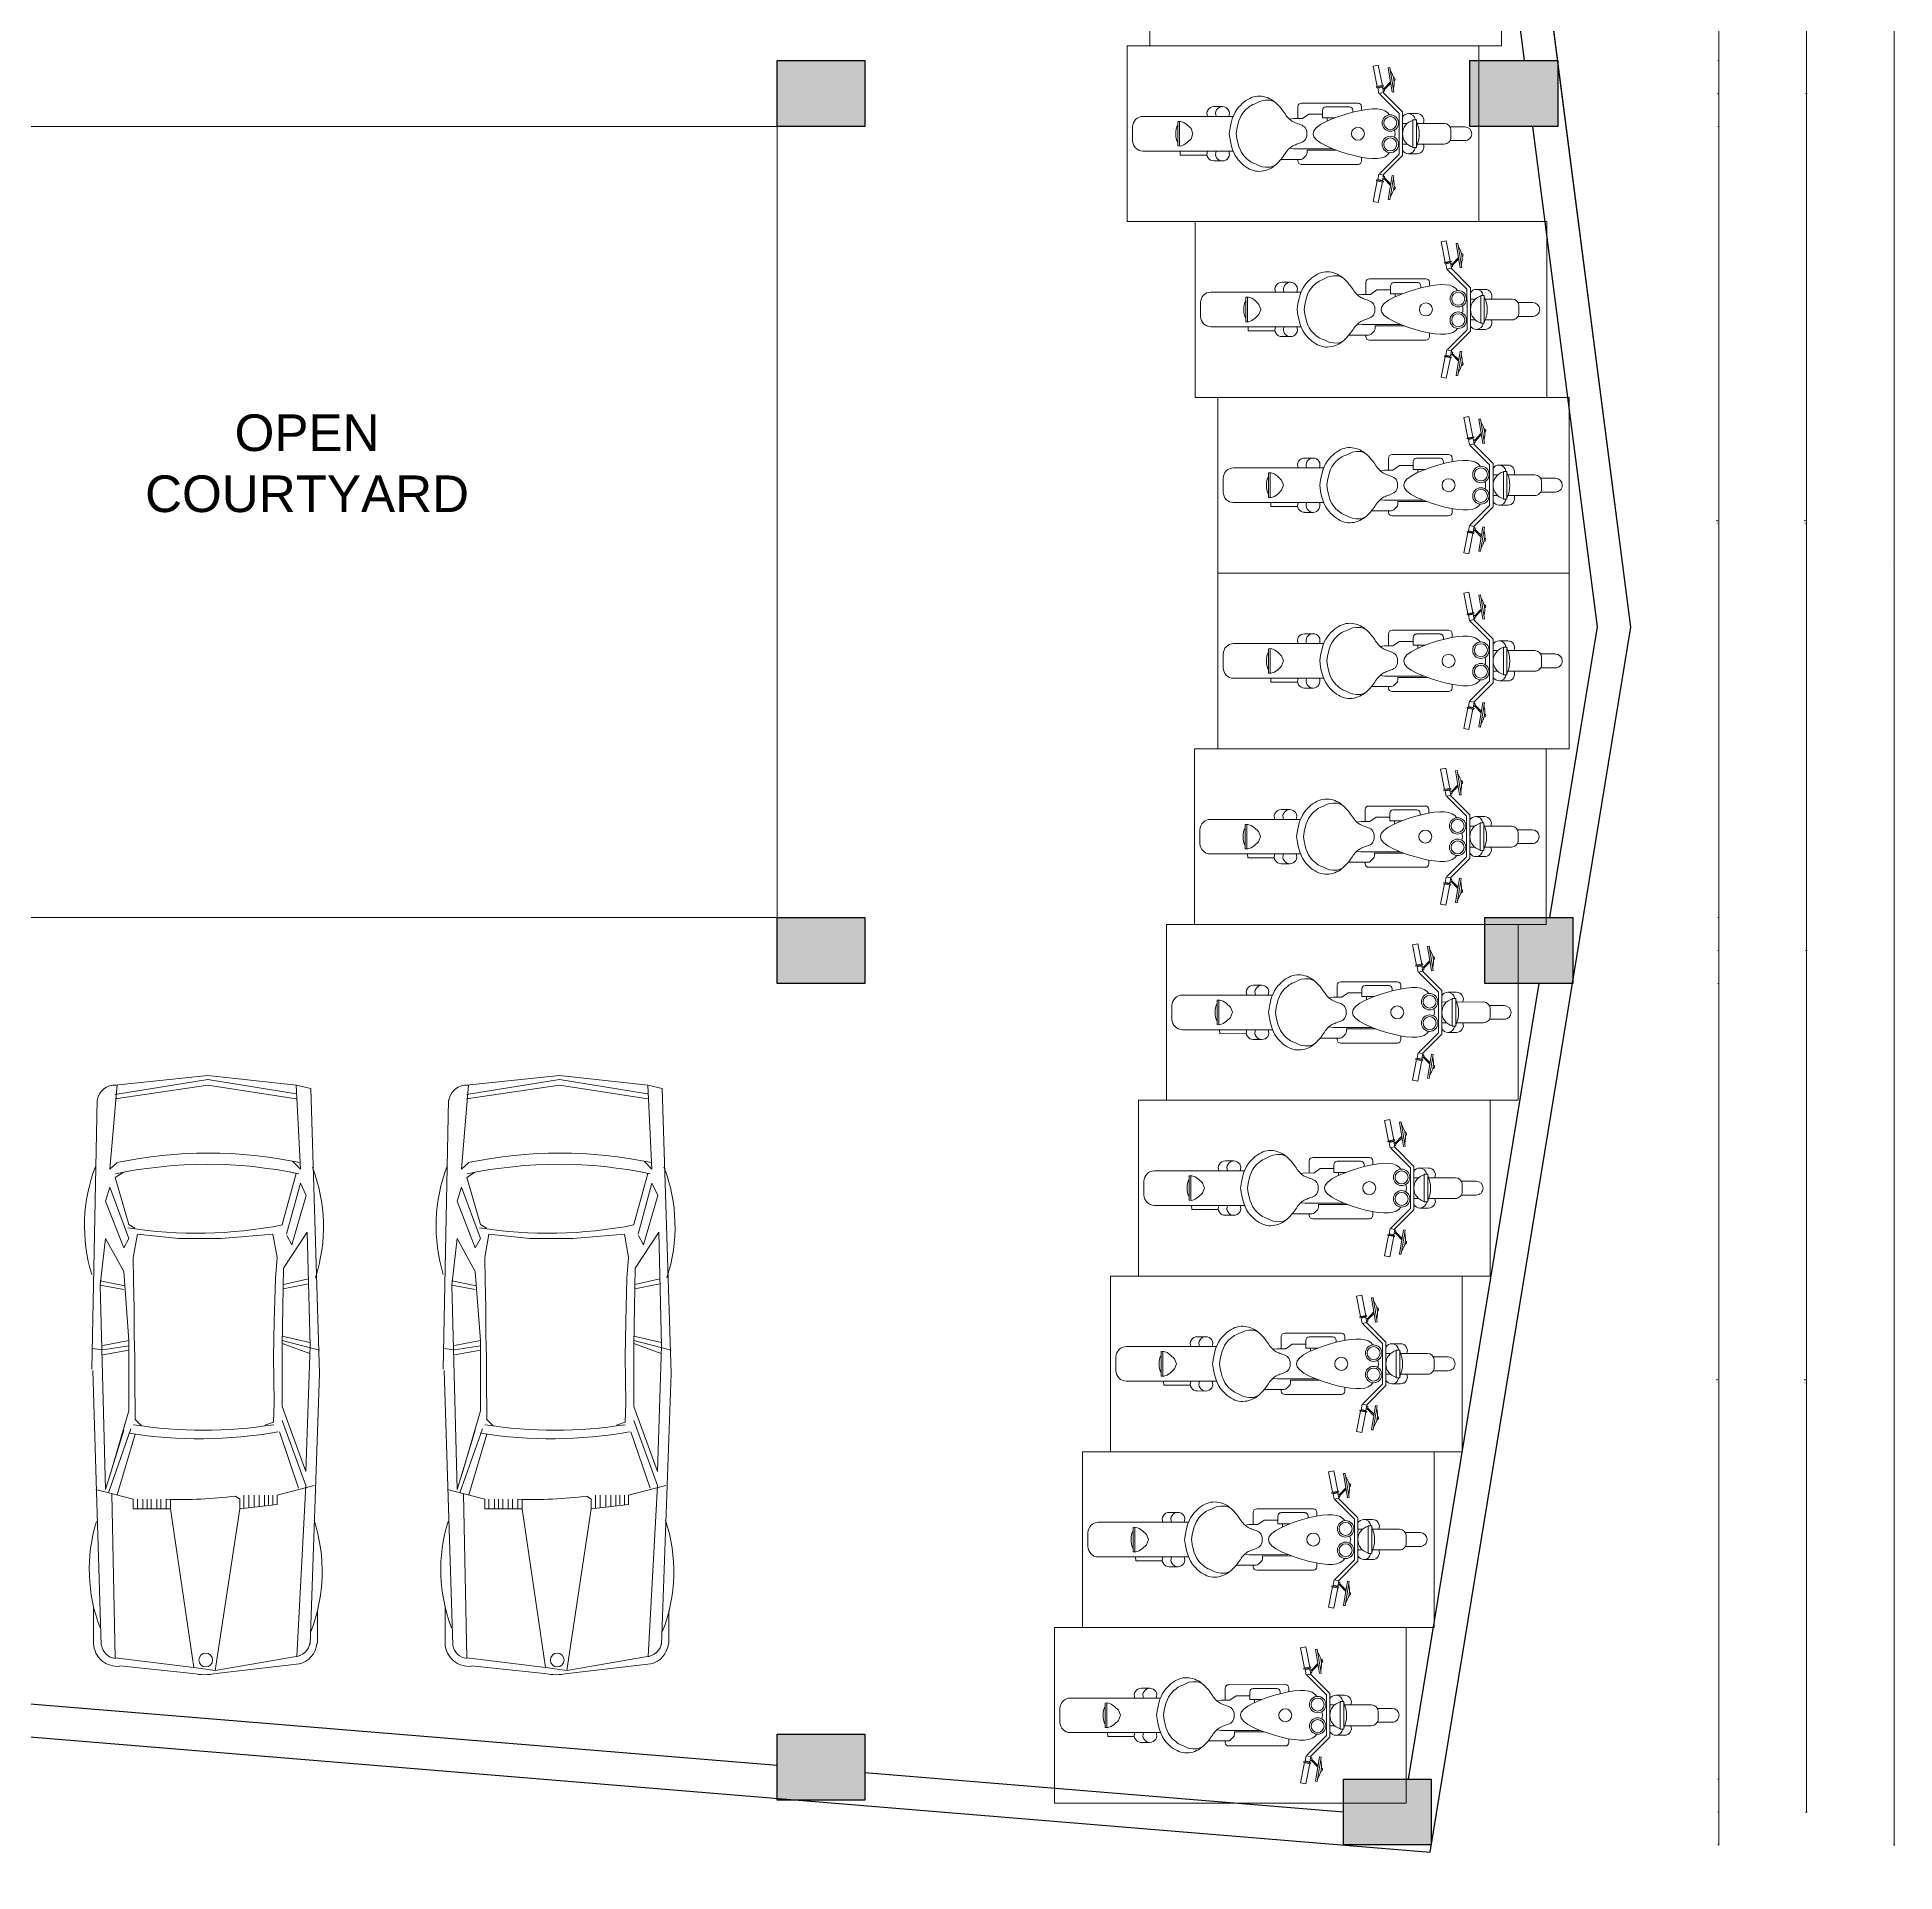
# Model space of a CAD drawing. Header units: inches. Extents: x -301229 to 1083107, y -854236 to 21026.
# Drawn here: x -14906 to 313, y -484514 to -469480 of the extents above; entities that cross this region are included whole.
import ezdxf

# ---------------------------------------------------------------- set-up
doc = ezdxf.new("R2010")
doc.units = ezdxf.units.IN
doc.header["$MEASUREMENT"] = 0
doc.linetypes.add('DASHED', pattern=[0.75, 0.5, -0.25])
for name, color, linetype, lineweight in [('DOOR PLAN', 241, 'Continuous', 25), ('Furniture', 96, 'Continuous', 13), ('Text', 2, 'Continuous', 20), ('wall', 10, 'Continuous', 30)]:
    doc.layers.add(name, color=color, linetype=linetype, lineweight=lineweight)
doc.styles.add('7 INCH', font='times.ttf', dxfattribs={"height": 7})
doc.dimstyles.new('Copy of Standard', dxfattribs={"dimtxt": 8, "dimasz": 5, "dimexe": 4, "dimexo": 0.0625, "dimgap": 1.5, "dimtad": 1, "dimdec": 1, "dimzin": 0, "dimdsep": 46, "dimlunit": 4, "dimtxsty": 'Standard', "dimblk": 'OBLIQUE', "dimcen": 0.09, "dimclrd": 1, "dimclre": 1, "dimclrt": 3, "dimadec": 0, "dimazin": 0, "dimtfac": 1, "dimtdec": 1, "dimtix": 1, "dimtofl": 0, "dimtmove": 1, "dimatfit": 3, "dimfxl": 8, "dimfxlon": 1, "dimtolj": 1, "dimtzin": 0, "dimlwd": 15, "dimlwe": 15, "dimarcsym": 0})

# ---------------------------------------------------------------- blocks, each defined once
blk = doc.blocks.new('BMW-P')
for p, q in [((0.223, 0.782), (2.303, 0.847)), ((2.313, 0.854), (4.353, 0.814)), ((2.461, 0.77), (2.47, 0.851)), ((0.234, 0.841), (0.516, 0.841)), ((1.402, 0.822), (1.329, 0.54)), ((1.862, 0.557), (1.378, 0.728)), ((2.95, 0.79), (1.402, 0.749)), ((1.853, 0.612), (1.402, 0.749)), ((1.998, 0.572), (1.507, 0.717)), ((2.422, 0.769), (2.458, 0.572)), ((2.461, 0.77), (2.49, 0.572)), ((2.494, 0.77), (2.531, 0.572)), ((2.95, 0.79), (2.918, 0.612)), ((2.982, 0.79), (2.946, 0.604)), ((3.305, 0.749), (2.95, 0.79)), ((3.305, 0.749), (3.055, 0.612)), ((3.587, 0.749), (3.232, 0.612)), ((3.692, 0.717), (3.305, 0.572)), ((3.692, 0.717), (3.587, 0.749)), ((3.829, 0.717), (4.468, 0.662)), ((3.878, 0.664), (3.829, 0.717)), ((0.009, 0.089), (0.067, 0.641)), ((0.055, 0.08), (0.128, 0.677)), ((0.128, 0.677), (1.371, 0.702)), ((1.822, 0.524), (1.362, 0.661)), ((2.531, 0.572), (1.998, 0.572)), ((3.055, 0.612), (2.531, 0.572)), ((3.305, 0.572), (3.232, 0.612)), ((3.383, 0.527), (3.41, 0.572)), ((3.765, 0.677), (3.41, 0.572)), ((3.803, 0.617), (3.765, 0.677)), ((4.361, 0.677), (4.466, -0.025)), ((4.394, 0.677), (4.507, -0.025)), ((4.466, 0.677), (4.539, -0.025)), ((1.257, 0.54), (1.257, 0.258)), ((1.329, 0.54), (1.257, 0.54)), ((1.329, 0.508), (1.257, 0.508)), ((1.329, 0.467), (1.257, 0.467)), ((1.329, 0.467), (1.257, 0.467)), ((1.329, 0.435), (1.257, 0.435)), ((1.932, 0.524), (1.884, 0.477)), ((2.258, 0.528), (1.932, 0.524)), ((2.404, 0.528), (2.258, 0.528)), ((2.574, 0.533), (2.404, 0.528)), ((2.772, 0.533), (2.574, 0.533)), ((2.989, 0.538), (2.772, 0.533)), ((3.16, 0.54), (2.989, 0.538)), ((3.337, 0.508), (3.16, 0.54)), ((3.337, 0.508), (3.305, 0.198)), ((1.329, 0.403), (1.257, 0.403)), ((1.329, 0.362), (1.257, 0.362)), ((1.329, 0.33), (1.257, 0.33)), ((1.329, 0.29), (1.257, 0.29)), ((1.329, 0.29), (1.257, 0.29)), ((0.055, 0.08), (1.257, 0.258)), ((1.329, 0.258), (1.257, 0.258)), ((1.329, 0.258), (1.328, 0.231)), ((3.305, 0.198), (3.305, 0.024)), ((0.041, -0.009), (0.055, 0.08)), ((3.305, 0.024), (3.305, -0.127)), ((0.082, -0.718), (0.009, -0.089)), ((0.031, -0.081), (0.041, -0.009)), ((1.257, -0.267), (0.031, -0.081)), ((0.136, -0.678), (0.031, -0.081)), ((3.305, -0.127), (3.337, -0.517)), ((4.466, -0.025), (4.361, -0.694)), ((4.507, -0.025), (4.399, -0.693)), ((4.539, -0.025), (4.466, -0.694)), ((1.289, -0.549), (1.257, -0.267)), ((1.329, -0.267), (1.257, -0.267)), ((1.353, -0.234), (1.329, -0.267)), ((1.361, -0.298), (1.26, -0.298)), ((1.361, -0.335), (1.264, -0.335)), ((1.361, -0.377), (1.269, -0.377)), ((1.361, -0.415), (1.273, -0.415)), ((1.361, -0.453), (1.278, -0.453)), ((1.361, -0.484), (1.289, -0.484)), ((1.361, -0.517), (1.289, -0.517)), ((1.361, -0.517), (1.289, -0.517)), ((1.361, -0.549), (1.289, -0.549)), ((1.434, -0.831), (1.361, -0.549)), ((1.913, -0.523), (1.89, -0.457)), ((2.06, -0.528), (1.913, -0.523)), ((2.413, -0.523), (2.06, -0.528)), ((2.673, -0.528), (2.413, -0.523)), ((3.003, -0.537), (2.673, -0.528)), ((3.16, -0.549), (3.003, -0.537)), ((3.337, -0.517), (3.16, -0.549)), ((1.434, -0.767), (0.137, -0.698)), ((1.84, -0.567), (1.413, -0.712)), ((1.926, -0.589), (1.434, -0.767)), ((2.031, -0.589), (1.539, -0.767)), ((2.031, -0.589), (2.49, -0.589)), ((2.508, -0.589), (2.432, -0.797)), ((2.531, -0.589), (2.458, -0.871)), ((2.49, -0.589), (3.078, -0.599)), ((2.563, -0.589), (2.517, -0.798)), ((2.923, -0.596), (2.961, -0.787)), ((2.956, -0.597), (2.998, -0.787)), ((3.352, -0.778), (3.078, -0.599)), ((3.327, -0.623), (3.256, -0.661)), ((3.629, -0.77), (3.256, -0.661)), ((3.724, -0.726), (3.337, -0.621)), ((3.797, -0.694), (3.41, -0.589)), ((3.808, -0.643), (3.797, -0.694)), ((3.89, -0.666), (3.829, -0.726)), ((4.466, -0.694), (3.829, -0.726)), ((4.466, -0.694), (4.439, -0.804)), ((2.281, -0.871), (0.232, -0.799)), ((1.539, -0.767), (2.49, -0.799)), ((4.439, -0.804), (2.281, -0.871)), ((2.49, -0.799), (3.352, -0.778)), ((3.724, -0.726), (3.629, -0.77)), ((0.235, -0.855), (0.485, -0.855))]:
    blk.add_line(p, q)
blk.add_circle((0.111, -0.009), 0.0524)
for centre, radius, start, end in [((0.797, -0.359), 1.232, 72.8697, 111.0375), ((3.399, -0.344), 1.253, 68.805, 107.0539), ((0.244, 0.66), 0.181, 93.1985, 186.1702), ((0.244, 0.66), 0.123, 99.8659, 171.9709), ((4.329, 0.677), 0.137, 356.6335, 79.992), ((5.208, 0.04), 3.421, 171.0484, 190.0393), ((6.716, 0.056), 3.372, 171.0559, 191.0409), ((0.511, -0.02), 3.355, 348.0688, 11.9312), ((0.596, -0.029), 3.355, 348.0688, 11.9312), ((5.273, 0.008), 3.421, 171.0484, 188.9516), ((4.676, 0.177), 3.349, 178.0679, 187.0565), ((0.421, 0), 0.421, 167.8285, 192.1715), ((0.257, -0.678), 0.121, 180, 266.1859), ((0.251, -0.677), 0.174, 193.3925, 264.8056), ((0.781, 0.363), 1.254, 248.8831, 288.0834), ((3.394, 0.346), 1.247, 251.9166, 291.1169)]:
    blk.add_arc(centre, radius, start, end)
blk = doc.blocks.new('harley')
for p, q in [((3.24, 45.54), (2.75, 41.3)), ((7.22, 45.08), (6.73, 40.84)), ((1.56, 39.7), (0.68, 32.05)), ((5.76, 41.22), (3.78, 41.45)), ((6.64, 31.34), (7.52, 39.01)), ((-2.37, 29.81), (-2.09, 32.28)), ((-9.3, 23.22), (-3.08, 28.15)), ((-8.98, 22.2), (-2.78, 27.11)), ((-3.08, 28.15), (3.17, 27.43)), ((-2.78, 27.11), (3.05, 26.44)), ((-0.46, 30.87), (-0.35, 31.86)), ((-0.46, 30.87), (7.48, 29.95)), ((-0.35, 31.86), (7.6, 30.95)), ((0.34, 29.12), (0.19, 27.78)), ((9.41, 26.71), (3.17, 27.43)), ((6.15, 27.09), (6.3, 28.43)), ((7.48, 29.95), (7.6, 30.95)), ((9.14, 28.47), (9.42, 30.94)), ((-17.34, 22.76), (-11.36, 23.25)), ((-17.22, 21.26), (-17.34, 22.76)), ((-17.22, 21.26), (-11.24, 21.75)), ((-9.14, 25.83), (-16.23, 25.51)), ((-9.21, 26.33), (-16.21, 26.01)), ((-10.41, 23.67), (-12.12, 25.7)), ((-11.71, 25.72), (-10.12, 23.76)), ((-11.38, 23.5), (-11.13, 23.52)), ((-11.38, 23.5), (-11.22, 21.51)), ((-11.22, 21.51), (-10.97, 21.53)), ((-11.13, 23.52), (-10.97, 21.53)), ((-11.09, 23.02), (-10.86, 23.04)), ((-11.01, 22.02), (-10.78, 22.04)), ((-9.22, 22.18), (-8.98, 22.2)), ((8.89, 25.76), (3.05, 26.44)), ((13.8, 19.57), (8.89, 25.76)), ((14.35, 20.49), (9.41, 26.71)), ((14.79, 23.07), (21.62, 21.14)), ((14.97, 23.54), (21.71, 21.63)), ((17.26, 22.37), (15.26, 20.83)), ((15.52, 20.68), (17.66, 22.26)), ((-4.94, 16.43), (-6, 16.55)), ((14.03, 19.5), (13.8, 19.57)), ((15.74, 18.94), (15.52, 19.01)), ((16.2, 20.37), (15.58, 18.46)), ((15.82, 18.38), (15.58, 18.46)), ((16.44, 20.29), (15.82, 18.38)), ((16.04, 19.89), (15.82, 19.96)), ((21.61, 16.78), (15.9, 18.62)), ((16.44, 20.29), (16.2, 20.37)), ((22.07, 18.21), (16.36, 20.05)), ((21.61, 16.78), (22.07, 18.21)), ((-7.11, 15.67), (-8.98, -0.58)), ((7.72, 12.47), (8.26, 12.41)), ((9.14, 11.3), (8.36, 4.55)), ((8.55, 14.87), (9.61, 14.75)), ((10.49, 13.64), (8.61, -2.61)), ((-3.48, 7.93), (-4.77, -3.23)), ((-4.71, 0.6), (-3.74, 8.99)), ((5.2, 5.31), (4.31, 5.41)), ((5.04, 3.93), (5.44, 7.41)), ((-7.2, -0.28), (-6.24, 0.48)), ((-5.51, 0.69), (-4.71, 0.6)), ((7.25, 3.67), (5.04, 3.93)), ((6.12, 3.8), (5.67, -0.11)), ((-8.23, -6.65), (-7.57, -0.95)), ((-8.1, -1.68), (-7.66, -1.73)), ((-4.77, -3.23), (-4.76, -4.55)), ((7.51, -3.49), (4.04, -3.08)), ((-7.41, -20.61), (-10.4, -46.5)), ((-10.6, -23.35), (-10.88, -25.82)), ((-0.47, -47.65), (2.52, -21.75)), ((5, -25.15), (4.71, -27.62)), ((-7.76, -36.67), (-0.8, -37.48)), ((-7.75, -36.17), (-0.7, -36.99)), ((-7.76, -49.82), (-3.79, -50.28))]:
    blk.add_line(p, q)
for points in [[(-16.23, 25.51), (-16.23, 25.97), (-16.21, 26.01)], [(-9.14, 25.83), (-9.18, 26.29), (-9.21, 26.33)], [(-2.7, 24.33), (-3.43, 23.85), (-4.02, 23.13), (-4.47, 22.18), (-4.78, 21), (-4.95, 19.62), (-5, 18.03), (-4.93, 16.25), (-4.73, 14.3), (-4.41, 12.19), (-3.99, 10.02), (-3.47, 7.9), (-2.86, 5.93), (-2.18, 4.23), (-1.44, 2.9), (-0.64, 2.05), (0.21, 1.8)], [(8.17, 23.08), (8.77, 22.44), (9.18, 21.61), (9.4, 20.58), (9.44, 19.36), (9.29, 17.97), (8.98, 16.42), (8.5, 14.7), (7.86, 12.84), (7.07, 10.86), (6.17, 8.84), (5.18, 6.9), (4.14, 5.12), (3.09, 3.62), (2.06, 2.5), (1.09, 1.85), (0.21, 1.8)], [(14.79, 23.07), (14.93, 23.51), (14.97, 23.54)], [(21.62, 21.14), (21.72, 21.58), (21.71, 21.63)], [(0, 0), (-0.66, 0.03), (-1.21, -0.05), (-1.66, -0.23), (-2.02, -0.48), (-2.33, -0.79), (-2.58, -1.14), (-2.79, -1.51), (-2.98, -1.89), (-3.16, -2.26), (-3.35, -2.62), (-3.53, -2.97), (-3.72, -3.3), (-3.93, -3.62), (-4.15, -3.92), (-4.4, -4.21), (-4.67, -4.47), (-4.97, -4.72), (-5.3, -4.96), (-5.66, -5.19), (-6.04, -5.41), (-6.44, -5.63), (-6.85, -5.85), (-7.28, -6.09), (-7.72, -6.34), (-8.17, -6.61), (-8.61, -6.9), (-9.06, -7.22), (-9.5, -7.55), (-9.92, -7.92), (-10.33, -8.31), (-10.71, -8.72), (-11.06, -9.17), (-11.38, -9.65), (-11.66, -10.15), (-11.91, -10.68), (-12.11, -11.22), (-12.26, -11.78), (-12.37, -12.36), (-12.42, -12.94), (-12.41, -13.52), (-12.35, -14.11), (-12.23, -14.7), (-12.05, -15.28), (-11.82, -15.86), (-11.53, -16.45), (-11.19, -17.03), (-10.79, -17.61), (-10.35, -18.18), (-9.85, -18.76), (-9.28, -19.32), (-8.59, -19.88), (-7.78, -20.41), (-6.79, -20.93), (-5.62, -21.43), (-4.22, -21.89), (-2.58, -22.33)], [(0, 0), (0.65, -0.12), (1.16, -0.33), (1.56, -0.6), (1.86, -0.93), (2.09, -1.3), (2.25, -1.69), (2.37, -2.11), (2.47, -2.52), (2.57, -2.92), (2.66, -3.32), (2.76, -3.7), (2.87, -4.06), (3, -4.42), (3.15, -4.77), (3.32, -5.1), (3.53, -5.42), (3.76, -5.73), (4.03, -6.04), (4.33, -6.34), (4.65, -6.64), (4.99, -6.95), (5.34, -7.26), (5.7, -7.59), (6.07, -7.93), (6.44, -8.3), (6.81, -8.68), (7.18, -9.09), (7.53, -9.52), (7.86, -9.97), (8.16, -10.44), (8.44, -10.93), (8.68, -11.45), (8.88, -11.98), (9.05, -12.54), (9.16, -13.11), (9.23, -13.69), (9.26, -14.27), (9.23, -14.85), (9.14, -15.43), (9.01, -16), (8.81, -16.55), (8.56, -17.09), (8.25, -17.62), (7.89, -18.14), (7.48, -18.64), (7.01, -19.13), (6.5, -19.6), (5.94, -20.06), (5.32, -20.51), (4.63, -20.93), (3.84, -21.31), (2.92, -21.65), (1.85, -21.93), (0.59, -22.14), (-0.88, -22.28), (-2.58, -22.33)], [(5.67, -0.11), (4.18, -1.81), (3.91, -4.23), (3.6, -5.51)], [(-10.02, -8.02), (-10.39, -8.55), (-10.86, -9.47), (-11, -10.77), (-10.98, -11.83), (-10.81, -12.57), (-10.37, -13.8), (-10.29, -14.2), (-10.16, -14.62), (-9.99, -15.05), (-9.77, -15.5), (-9.5, -15.96), (-9.17, -16.43), (-8.8, -16.92), (-8.39, -17.38), (-7.94, -17.83), (-7.41, -18.26), (-6.76, -18.69), (-5.94, -19.12), (-4.91, -19.55), (-3.65, -19.98), (-2.35, -20.32)], [(7.93, -10.09), (8.17, -10.69), (8.42, -11.69), (8.26, -12.99), (8, -14.02), (7.66, -14.7), (6.96, -15.8), (6.78, -16.17), (6.56, -16.55), (6.3, -16.93), (5.98, -17.31), (5.61, -17.7), (5.19, -18.09), (4.72, -18.48), (4.21, -18.84), (3.67, -19.17), (3.06, -19.47), (2.32, -19.74), (1.42, -19.97), (0.33, -20.16), (-0.99, -20.28), (-2.35, -20.32)], [(-9.42, -27.97), (-10.31, -35.65), (-9.16, -35.79)], [(-3.76, -32.72), (-5.31, -33.12), (-6.5, -34.07), (-7.3, -35), (-7.73, -35.86), (-7.78, -36.63), (-7.76, -36.67)], [(-3.76, -32.72), (-2.37, -33.45), (-1.43, -34.65), (-0.86, -35.74), (-0.65, -36.68), (-0.77, -37.44), (-0.8, -37.48)]]:
    blk.add_lwpolyline(points)
for points in [[(-9.21, 21.99), (-9.31, 23.38), (-10.88, 23.26), (-10.77, 21.87)], [(13.98, 19.32), (14.39, 20.64), (15.89, 20.17), (15.47, 18.84)]]:
    blk.add_lwpolyline(points, close=True)
for centre, radius in [((-0.32, 24.28), 2.38), ((-0.32, 24.28), 1.88), ((5.84, 23.57), 2.38), ((5.84, 23.57), 1.88), ((1.69, 14.64), 1.88)]:
    blk.add_circle(centre, radius)
for centre, radius, start, end in [((5.23, 45.31), 2, 83.4161, 173.4161), ((5.23, 45.31), 2, 353.4161, 83.4161), ((3.55, 39.47), 2, 83.4161, 173.4161), ((5.54, 39.24), 2, 353.4161, 83.4161), ((-0.1, 32.05), 2, 60.8099, 173.4161), ((2.7, 23.71), 8.58, 57.9805, 108.8517), ((7.43, 31.18), 2, 353.3437, 105.9499), ((-12.76, 26.61), 0.547, 12.451, 171.1527), ((-0.38, 29.58), 2, 173.4161, 232.8637), ((-0.38, 29.58), 2, 90.0018, 173.4161), ((3.62, 31.41), 4, 187.8936, 338.9386), ((7.15, 28.7), 2, 353.3437, 76.7581), ((7.15, 28.7), 2, 293.8962, 353.3437), ((-12.44, 20.33), 6.42, 68.2756, 116.9781), ((-10.1, 23.22), 0.547, 15.0371, 173.7388), ((2.35, 20.39), 4.92, 70.8496, 95.9826), ((16.75, 16.96), 6.42, 49.8541, 98.5566), ((18.49, 23), 0.547, 355.6796, 154.3813), ((-6.11, 15.56), 1, 83.4161, 173.4161), ((15.12, 20.31), 0.547, 353.0935, 151.7952), ((8.14, 11.42), 1, 353.4161, 83.4161), ((9.5, 13.75), 1, 353.4161, 83.4161), ((-5.62, -0.3), 1, 83.4161, 128.3968), ((7.36, 4.67), 1, 263.4161, 353.4161), ((-7.99, -0.69), 1, 173.4161, 263.4161), ((-6.58, -1.06), 1, 128.3968, 173.4161), ((7.62, -2.49), 1, 263.4161, 353.4161), ((-8.89, -26.05), 2, 173.4161, 288.3513), ((-8.61, -23.58), 2, 173.4161, 288.3513), ((-8.61, -23.58), 2, 58.4809, 173.4161), ((3.01, -24.92), 2, 238.4809, 353.4161), ((3.01, -24.92), 2, 353.4161, 108.3513), ((2.72, -27.39), 2, 238.4809, 353.4161), ((-3.61, -31.27), 6.42, 239.0649, 287.7674), ((-7.42, -46.84), 3, 173.4161, 263.4161), ((-3.45, -47.3), 3, 263.4161, 353.4161)]:
    blk.add_arc(centre, radius, start, end)
blk = doc.blocks.new('Bike_Plan')
blk.add_blockref('harley', (17.34, 50.28))
blk = doc.blocks.new('_Oblique')
at = {"color": 0, "linetype": 'ByBlock', "lineweight": -2}
blk.add_line((-0.5, -0.5), (0.5, 0.5), dxfattribs=at)
blk = doc.blocks.new('*D1166')
at = {"layer": 'Defpoints', "color": 0, "transparency": 16777216}
for p in [(-4205, -484294), (-3485, -484294), (-3485, -485013)]:
    blk.add_point(p, dxfattribs=at)
at = {"layer": 'wall', "color": 1, "lineweight": 15, "transparency": 16777216}
for p, q in [((-4205, -485005), (-4205, -485017)), ((-4205, -485013), (-3485, -485013)), ((-3485, -485005), (-3485, -485017))]:
    blk.add_line(p, q, dxfattribs=at)
at = {"layer": 'wall', "color": 1, "lineweight": 15, "transparency": 16777216, "xscale": 5, "yscale": 5, "zscale": 5, "rotation": 180}
blk.add_blockref('_Oblique', (-4205, -485013), dxfattribs=at)
at = {"layer": 'wall', "color": 1, "lineweight": 15, "transparency": 16777216, "xscale": 5, "yscale": 5, "zscale": 5}
blk.add_blockref('_Oblique', (-3485, -485013), dxfattribs=at)
at = {"layer": 'wall', "color": 3, "transparency": 16777216, "insert": (-3845, -485007), "char_height": 8, "attachment_point": 5}
blk.add_mtext("\\A1;60'", dxfattribs=at)
blk = doc.blocks.new('*D1167')
at = {"layer": 'Defpoints', "color": 0, "transparency": 16777216}
for p in [(-8484, -483927), (-3845, -484294), (-3845, -485734)]:
    blk.add_point(p, dxfattribs=at)
at = {"layer": 'wall', "color": 1, "lineweight": 15, "transparency": 16777216}
for p, q in [((-8484, -485726), (-8484, -485738)), ((-8484, -485734), (-3845, -485734)), ((-3845, -485726), (-3845, -485738))]:
    blk.add_line(p, q, dxfattribs=at)
at = {"layer": 'wall', "color": 1, "lineweight": 15, "transparency": 16777216, "xscale": 5, "yscale": 5, "zscale": 5, "rotation": 180}
blk.add_blockref('_Oblique', (-8484, -485734), dxfattribs=at)
at = {"layer": 'wall', "color": 1, "lineweight": 15, "transparency": 16777216, "xscale": 5, "yscale": 5, "zscale": 5}
blk.add_blockref('_Oblique', (-3845, -485734), dxfattribs=at)
at = {"layer": 'wall', "color": 3, "transparency": 16777216, "insert": (-6164, -485723), "char_height": 8, "attachment_point": 5}
blk.add_mtext('\\A1;386\'-7{\\H1x;\\S1/2;}"', dxfattribs=at)
blk = doc.blocks.new('*D1168')
at = {"layer": 'Defpoints', "color": 0, "transparency": 16777216}
for p in [(-15684, -483320), (-8484, -483927), (-15684, -485734)]:
    blk.add_point(p, dxfattribs=at)
at = {"layer": 'wall', "color": 1, "lineweight": 15, "transparency": 16777216}
for p, q in [((-15684, -485726), (-15684, -485738)), ((-8484, -485734), (-15684, -485734)), ((-8484, -485726), (-8484, -485738))]:
    blk.add_line(p, q, dxfattribs=at)
at = {"layer": 'wall', "color": 1, "lineweight": 15, "transparency": 16777216, "xscale": 5, "yscale": 5, "zscale": 5, "rotation": 180}
blk.add_blockref('_Oblique', (-15684, -485734), dxfattribs=at)
at = {"layer": 'wall', "color": 1, "lineweight": 15, "transparency": 16777216, "xscale": 5, "yscale": 5, "zscale": 5}
blk.add_blockref('_Oblique', (-8484, -485734), dxfattribs=at)
at = {"layer": 'wall', "color": 3, "transparency": 16777216, "insert": (-12084, -485728), "char_height": 8, "attachment_point": 5}
blk.add_mtext("\\A1;600'", dxfattribs=at)
blk = doc.blocks.new('*D1169')
at = {"layer": 'Defpoints', "color": 0, "transparency": 16777216}
for p in [(-8124, -483927), (-4205, -484294), (-8124, -485013)]:
    blk.add_point(p, dxfattribs=at)
at = {"layer": 'wall', "color": 1, "lineweight": 15, "transparency": 16777216}
for p, q in [((-8124, -485005), (-8124, -485017)), ((-4205, -485013), (-8124, -485013)), ((-4205, -485005), (-4205, -485017))]:
    blk.add_line(p, q, dxfattribs=at)
at = {"layer": 'wall', "color": 1, "lineweight": 15, "transparency": 16777216, "xscale": 5, "yscale": 5, "zscale": 5, "rotation": 180}
blk.add_blockref('_Oblique', (-8124, -485013), dxfattribs=at)
at = {"layer": 'wall', "color": 1, "lineweight": 15, "transparency": 16777216, "xscale": 5, "yscale": 5, "zscale": 5}
blk.add_blockref('_Oblique', (-4205, -485013), dxfattribs=at)
at = {"layer": 'wall', "color": 3, "transparency": 16777216, "insert": (-6164, -485002), "char_height": 8, "attachment_point": 5}
blk.add_mtext('\\A1;326\'-7{\\H1x;\\S1/2;}"', dxfattribs=at)
blk = doc.blocks.new('*D1170')
at = {"layer": 'Defpoints', "color": 0, "transparency": 16777216}
for p in [(-8844, -483927), (-8124, -483927), (-8844, -485013)]:
    blk.add_point(p, dxfattribs=at)
at = {"layer": 'wall', "color": 1, "lineweight": 15, "transparency": 16777216}
for p, q in [((-8844, -485005), (-8844, -485017)), ((-8124, -485013), (-8844, -485013)), ((-8124, -485005), (-8124, -485017))]:
    blk.add_line(p, q, dxfattribs=at)
at = {"layer": 'wall', "color": 1, "lineweight": 15, "transparency": 16777216, "xscale": 5, "yscale": 5, "zscale": 5, "rotation": 180}
blk.add_blockref('_Oblique', (-8844, -485013), dxfattribs=at)
at = {"layer": 'wall', "color": 1, "lineweight": 15, "transparency": 16777216, "xscale": 5, "yscale": 5, "zscale": 5}
blk.add_blockref('_Oblique', (-8124, -485013), dxfattribs=at)
at = {"layer": 'wall', "color": 3, "transparency": 16777216, "insert": (-8484, -485007), "char_height": 8, "attachment_point": 5}
blk.add_mtext("\\A1;60'", dxfattribs=at)
blk = doc.blocks.new('*D1171')
at = {"layer": 'Defpoints', "color": 0, "transparency": 16777216}
for p in [(-15324, -483320), (-8844, -483927), (-15324, -485013)]:
    blk.add_point(p, dxfattribs=at)
at = {"layer": 'wall', "color": 1, "lineweight": 15, "transparency": 16777216}
for p, q in [((-15324, -485005), (-15324, -485017)), ((-8844, -485013), (-15324, -485013)), ((-8844, -485005), (-8844, -485017))]:
    blk.add_line(p, q, dxfattribs=at)
at = {"layer": 'wall', "color": 1, "lineweight": 15, "transparency": 16777216, "xscale": 5, "yscale": 5, "zscale": 5, "rotation": 180}
blk.add_blockref('_Oblique', (-15324, -485013), dxfattribs=at)
at = {"layer": 'wall', "color": 1, "lineweight": 15, "transparency": 16777216, "xscale": 5, "yscale": 5, "zscale": 5}
blk.add_blockref('_Oblique', (-8844, -485013), dxfattribs=at)
at = {"layer": 'wall', "color": 3, "transparency": 16777216, "insert": (-12084, -485007), "char_height": 8, "attachment_point": 5}
blk.add_mtext("\\A1;540'", dxfattribs=at)
blk = doc.blocks.new('*D1175')
at = {"layer": 'Defpoints', "color": 0, "transparency": 16777216}
for p in [(-3264, -463882), (-2449, -469672), (-1130, -469672)]:
    blk.add_point(p, dxfattribs=at)
at = {"layer": 'wall', "color": 1, "lineweight": 15, "transparency": 16777216}
for p, q in [((-1138, -463882), (-1126, -463882)), ((-1130, -463882), (-1130, -469672)), ((-1138, -469672), (-1126, -469672))]:
    blk.add_line(p, q, dxfattribs=at)
at = {"layer": 'wall', "color": 1, "lineweight": 15, "transparency": 16777216, "xscale": 5, "yscale": 5, "zscale": 5}
for p, rotation in [((-1130, -463882), 90), ((-1130, -469672), 270)]:
    blk.add_blockref('_Oblique', p, dxfattribs=dict(at, rotation=rotation))
at = {"layer": 'wall', "color": 3, "transparency": 16777216, "insert": (-1136, -466777), "char_height": 8, "attachment_point": 5, "rotation": 90}
blk.add_mtext('\\A1;482\'-6"', dxfattribs=at)
blk = doc.blocks.new('*D1176')
at = {"layer": 'Defpoints', "color": 0, "transparency": 16777216}
for p in [(-2449, -469672), (-2449, -470212), (-1130, -470212)]:
    blk.add_point(p, dxfattribs=at)
at = {"layer": 'wall', "color": 1, "lineweight": 15, "transparency": 16777216}
for p, q in [((-1138, -469672), (-1126, -469672)), ((-1130, -469672), (-1130, -470212)), ((-1138, -470212), (-1126, -470212))]:
    blk.add_line(p, q, dxfattribs=at)
at = {"layer": 'wall', "color": 1, "lineweight": 15, "transparency": 16777216, "xscale": 5, "yscale": 5, "zscale": 5}
for p, rotation in [((-1130, -469672), 90), ((-1130, -470212), 270)]:
    blk.add_blockref('_Oblique', p, dxfattribs=dict(at, rotation=rotation))
at = {"layer": 'wall', "color": 3, "transparency": 16777216, "insert": (-1136, -469942), "char_height": 8, "attachment_point": 5, "rotation": 90}
blk.add_mtext("\\A1;45'", dxfattribs=at)
blk = doc.blocks.new('*D1177')
at = {"layer": 'Defpoints', "color": 0, "transparency": 16777216}
for p in [(-2449, -470212), (-2326, -476694), (-1130, -476694)]:
    blk.add_point(p, dxfattribs=at)
at = {"layer": 'wall', "color": 1, "lineweight": 15, "transparency": 16777216}
for p, q in [((-1138, -470212), (-1126, -470212)), ((-1130, -470212), (-1130, -476694)), ((-1138, -476694), (-1126, -476694))]:
    blk.add_line(p, q, dxfattribs=at)
at = {"layer": 'wall', "color": 1, "lineweight": 15, "transparency": 16777216, "xscale": 5, "yscale": 5, "zscale": 5}
for p, rotation in [((-1130, -470212), 90), ((-1130, -476694), 270)]:
    blk.add_blockref('_Oblique', p, dxfattribs=dict(at, rotation=rotation))
at = {"layer": 'wall', "color": 3, "transparency": 16777216, "insert": (-1141, -473453), "char_height": 8, "attachment_point": 5, "rotation": 90}
blk.add_mtext('\\A1;540\'-2{\\H1x;\\S1/2;}"', dxfattribs=at)
blk = doc.blocks.new('*D1178')
at = {"layer": 'Defpoints', "color": 0, "transparency": 16777216}
for p in [(-2326, -476694), (-2326, -477234), (-1130, -477234)]:
    blk.add_point(p, dxfattribs=at)
at = {"layer": 'wall', "color": 1, "lineweight": 15, "transparency": 16777216}
for p, q in [((-1138, -476694), (-1126, -476694)), ((-1130, -476694), (-1130, -477234)), ((-1138, -477234), (-1126, -477234))]:
    blk.add_line(p, q, dxfattribs=at)
at = {"layer": 'wall', "color": 1, "lineweight": 15, "transparency": 16777216, "xscale": 5, "yscale": 5, "zscale": 5}
for p, rotation in [((-1130, -476694), 90), ((-1130, -477234), 270)]:
    blk.add_blockref('_Oblique', p, dxfattribs=dict(at, rotation=rotation))
at = {"layer": 'wall', "color": 3, "transparency": 16777216, "insert": (-1136, -476964), "char_height": 8, "attachment_point": 5, "rotation": 90}
blk.add_mtext("\\A1;45'", dxfattribs=at)
blk = doc.blocks.new('*D1179')
at = {"layer": 'Defpoints', "color": 0, "transparency": 16777216}
for p in [(-2326, -477234), (-3485, -483754), (-1130, -483754)]:
    blk.add_point(p, dxfattribs=at)
at = {"layer": 'wall', "color": 1, "lineweight": 15, "transparency": 16777216}
for p, q in [((-1138, -477234), (-1126, -477234)), ((-1130, -477234), (-1130, -483754)), ((-1138, -483754), (-1126, -483754))]:
    blk.add_line(p, q, dxfattribs=at)
at = {"layer": 'wall', "color": 1, "lineweight": 15, "transparency": 16777216, "xscale": 5, "yscale": 5, "zscale": 5}
for p, rotation in [((-1130, -477234), 90), ((-1130, -483754), 270)]:
    blk.add_blockref('_Oblique', p, dxfattribs=dict(at, rotation=rotation))
at = {"layer": 'wall', "color": 3, "transparency": 16777216, "insert": (-1141, -480494), "char_height": 8, "attachment_point": 5, "rotation": 90}
blk.add_mtext('\\A1;543\'-3{\\H1x;\\S1/2;}"', dxfattribs=at)
blk = doc.blocks.new('*D1180')
at = {"layer": 'Defpoints', "color": 0, "transparency": 16777216}
for p in [(-3485, -483754), (-3485, -484294), (-1130, -484294)]:
    blk.add_point(p, dxfattribs=at)
at = {"layer": 'wall', "color": 1, "lineweight": 15, "transparency": 16777216}
for p, q in [((-1138, -483754), (-1126, -483754)), ((-1130, -483754), (-1130, -484294)), ((-1138, -484294), (-1126, -484294))]:
    blk.add_line(p, q, dxfattribs=at)
at = {"layer": 'wall', "color": 1, "lineweight": 15, "transparency": 16777216, "xscale": 5, "yscale": 5, "zscale": 5}
for p, rotation in [((-1130, -483754), 90), ((-1130, -484294), 270)]:
    blk.add_blockref('_Oblique', p, dxfattribs=dict(at, rotation=rotation))
at = {"layer": 'wall', "color": 3, "transparency": 16777216, "insert": (-1136, -484024), "char_height": 8, "attachment_point": 5, "rotation": 90}
blk.add_mtext("\\A1;45'", dxfattribs=at)
blk = doc.blocks.new('*D1181')
at = {"layer": 'Defpoints', "color": 0, "transparency": 16777216}
for p in [(-3264, -463612), (-2449, -469942), (-410, -469942)]:
    blk.add_point(p, dxfattribs=at)
at = {"layer": 'wall', "color": 1, "lineweight": 15, "transparency": 16777216}
for p, q in [((-418, -463612), (-406, -463612)), ((-410, -463612), (-410, -469942)), ((-418, -469942), (-406, -469942))]:
    blk.add_line(p, q, dxfattribs=at)
at = {"layer": 'wall', "color": 1, "lineweight": 15, "transparency": 16777216, "xscale": 5, "yscale": 5, "zscale": 5}
for p, rotation in [((-410, -463612), 90), ((-410, -469942), 270)]:
    blk.add_blockref('_Oblique', p, dxfattribs=dict(at, rotation=rotation))
at = {"layer": 'wall', "color": 3, "transparency": 16777216, "insert": (-416, -466777), "char_height": 8, "attachment_point": 5, "rotation": 90}
blk.add_mtext('\\A1;527\'-6"', dxfattribs=at)
blk = doc.blocks.new('*D1182')
at = {"layer": 'Defpoints', "color": 0, "transparency": 16777216}
for p in [(-2449, -469942), (-2326, -476964), (-410, -476964)]:
    blk.add_point(p, dxfattribs=at)
at = {"layer": 'wall', "color": 1, "lineweight": 15, "transparency": 16777216}
for p, q in [((-418, -469942), (-406, -469942)), ((-410, -469942), (-410, -476964)), ((-418, -476964), (-406, -476964))]:
    blk.add_line(p, q, dxfattribs=at)
at = {"layer": 'wall', "color": 1, "lineweight": 15, "transparency": 16777216, "xscale": 5, "yscale": 5, "zscale": 5}
for p, rotation in [((-410, -469942), 90), ((-410, -476964), 270)]:
    blk.add_blockref('_Oblique', p, dxfattribs=dict(at, rotation=rotation))
at = {"layer": 'wall', "color": 3, "transparency": 16777216, "insert": (-421, -473453), "char_height": 8, "attachment_point": 5, "rotation": 90}
blk.add_mtext('\\A1;585\'-2{\\H1x;\\S1/2;}"', dxfattribs=at)
blk = doc.blocks.new('*D1183')
at = {"layer": 'Defpoints', "color": 0, "transparency": 16777216}
for p in [(-2326, -476964), (-3485, -484024), (-410, -484024)]:
    blk.add_point(p, dxfattribs=at)
at = {"layer": 'wall', "color": 1, "lineweight": 15, "transparency": 16777216}
for p, q in [((-418, -476964), (-406, -476964)), ((-410, -476964), (-410, -484024)), ((-418, -484024), (-406, -484024))]:
    blk.add_line(p, q, dxfattribs=at)
at = {"layer": 'wall', "color": 1, "lineweight": 15, "transparency": 16777216, "xscale": 5, "yscale": 5, "zscale": 5}
for p, rotation in [((-410, -476964), 90), ((-410, -484024), 270)]:
    blk.add_blockref('_Oblique', p, dxfattribs=dict(at, rotation=rotation))
at = {"layer": 'wall', "color": 3, "transparency": 16777216, "insert": (-421, -480494), "char_height": 8, "attachment_point": 5, "rotation": 90}
blk.add_mtext('\\A1;588\'-3{\\H1x;\\S1/2;}"', dxfattribs=at)
blk = doc.blocks.new('*D1184')
at = {"layer": 'Defpoints', "color": 0, "transparency": 16777216}
for p in [(-1130, -463342), (-1130, -484294), (309, -484294)]:
    blk.add_point(p, dxfattribs=at)
at = {"layer": 'wall', "color": 1, "lineweight": 15, "transparency": 16777216}
for p, q in [((301, -463342), (313, -463342)), ((309, -463342), (309, -484294)), ((301, -484294), (313, -484294))]:
    blk.add_line(p, q, dxfattribs=at)
at = {"layer": 'wall', "color": 1, "lineweight": 15, "transparency": 16777216, "xscale": 5, "yscale": 5, "zscale": 5}
for p, rotation in [((309, -463342), 90), ((309, -484294), 270)]:
    blk.add_blockref('_Oblique', p, dxfattribs=dict(at, rotation=rotation))
at = {"layer": 'wall', "color": 3, "transparency": 16777216, "insert": (304, -473818), "char_height": 8, "attachment_point": 5, "rotation": 90}
blk.add_mtext("\\A1;1746'", dxfattribs=at)
blk = doc.blocks.new('*D1162')
at = {"layer": 'Defpoints', "color": 0, "transparency": 16777216}
for p in [(-16044, -483320), (-28674, -484352), (-3494, -484352)]:
    blk.add_point(p, dxfattribs=at)
at = {"layer": 'wall', "color": 1, "lineweight": 15, "transparency": 16777216}
for p, q in [((-28666, -483320), (-28678, -483320)), ((-28674, -483320), (-28674, -484352)), ((-28666, -484352), (-28678, -484352))]:
    blk.add_line(p, q, dxfattribs=at)
at = {"layer": 'wall', "color": 1, "lineweight": 15, "transparency": 16777216, "xscale": 5, "yscale": 5, "zscale": 5}
for p, rotation in [((-28674, -483320), 90), ((-28674, -484352), 270)]:
    blk.add_blockref('_Oblique', p, dxfattribs=dict(at, rotation=rotation))
at = {"layer": 'wall', "color": 3, "transparency": 16777216, "insert": (-28685, -483836), "char_height": 8, "attachment_point": 5, "rotation": 90}
blk.add_mtext('\\A1;86\'-0{\\H1x;\\S1/2;}"', dxfattribs=at)

msp = doc.modelspace()

# ---------------------------------------------------------------- hatches: boundary and pattern name
at = {"layer": 'wall'}
for points in [[(-8124.17, -470211.79), (-8124.17, -469671.79), (-8844.17, -469671.79), (-8844.17, -470211.79)], [(-2448.55, -470211.79), (-2448.55, -469671.79), (-3168.55, -469671.79), (-3168.55, -470211.79)], [(-8124.17, -477234.21), (-8124.17, -476694.21), (-8844.17, -476694.21), (-8844.17, -477234.21)], [(-2325.77, -477234.21), (-2325.77, -476694.21), (-3045.77, -476694.21), (-3045.77, -477234.21)], [(-8124.17, -483926.95), (-8124.17, -483386.95), (-8844.17, -483386.95), (-8844.17, -483926.95)], [(-3484.57, -484293.78), (-3484.57, -483753.78), (-4204.57, -483753.78), (-4204.57, -484293.78)]]:
    msp.add_hatch(color=2, dxfattribs=at).paths.add_polyline_path(points)

# ---------------------------------------------------------------- linework, layer by layer
at = {"layer": 'DOOR PLAN', "linetype": 'DASHED', "lineweight": 5, "ltscale": 24}
msp.add_lwpolyline([(-24834.17, -470211.79), (-8844.17, -470211.79), (-8844.17, -476694.21), (-15324.17, -476694.21)], dxfattribs=at)
at = {"layer": 'Furniture'}
for points in [[(-5790.19, -468111.79), (-5790.19, -469551.79), (-2910.19, -469551.79), (-2910.19, -468111.79), (-5790.19, -468111.79)], [(-5975.74, -469551.79), (-5975.74, -470991.79), (-3095.74, -470991.79), (-3095.74, -469551.79), (-5975.74, -469551.79)], [(-5419.11, -470991.79), (-5419.11, -472431.79), (-2539.11, -472431.79), (-2539.11, -470991.79), (-5419.11, -470991.79)], [(-5233.57, -472431.79), (-5233.57, -473871.79), (-2353.57, -473871.79), (-2353.57, -472431.79), (-5233.57, -472431.79)], [(-5233.57, -473871.79), (-5233.57, -475311.79), (-2353.57, -475311.79), (-2353.57, -473871.79), (-5233.57, -473871.79)], [(-5424.03, -475311.79), (-5424.03, -476751.79), (-2544.03, -476751.79), (-2544.03, -475311.79), (-5424.03, -475311.79)], [(-5653.42, -476751.79), (-5653.42, -478191.79), (-2773.42, -478191.79), (-2773.42, -476751.79), (-5653.42, -476751.79)], [(-5882.81, -478191.79), (-5882.81, -479631.79), (-3002.81, -479631.79), (-3002.81, -478191.79), (-5882.81, -478191.79)], [(-6112.2, -479631.79), (-6112.2, -481071.79), (-3232.2, -481071.79), (-3232.2, -479631.79), (-6112.2, -479631.79)], [(-6341.59, -481071.79), (-6341.59, -482511.79), (-3461.59, -482511.79), (-3461.59, -481071.79), (-6341.59, -481071.79)], [(-6570.98, -482511.79), (-6570.98, -483951.79), (-3690.98, -483951.79), (-3690.98, -482511.79), (-6570.98, -482511.79)]]:
    msp.add_lwpolyline(points, dxfattribs=at)
at = {"layer": 'wall'}
for p, q in [((-1850.19, -474315.73), (-3264.17, -463341.79)), ((-2720.79, -469671.79), (-3466.82, -463881.79)), ((-2123.02, -474311.06), (-2651.21, -470211.79)), ((-3494.14, -484352.21), (-1850.19, -474315.73)), ((-2513.37, -476694.21), (-2123.02, -474311.06)), ((-3669.72, -483753.78), (-2601.83, -477234.21)), ((-15324.17, -483108.23), (-8844.17, -483641.24)), ((-16044.17, -483319.91), (-3494.14, -484352.21)), ((-8124.17, -483700.46), (-4204.57, -484022.86))]:
    msp.add_line(p, q, dxfattribs=at)
at = {"layer": 'wall', "color": 5, "lineweight": 0}
msp.add_lwpolyline([(-25554.17, -463341.79), (-25554.17, -470211.79), (-8844.17, -470211.79), (-8844.17, -476694.21), (-16044.17, -476694.21), (-16044.17, -483319.91), (-3494.14, -484352.21), (-1850.19, -474315.73), (-3264.17, -463341.79), (-25554.17, -463341.79)], dxfattribs=at)
at = {"layer": 'wall'}
for points in [[(-8844.17, -469671.79), (-8124.17, -469671.79), (-8124.17, -470211.79), (-8844.17, -470211.79), (-8844.17, -469671.79)], [(-3168.55, -469671.79), (-2448.55, -469671.79), (-2448.55, -470211.79), (-3168.55, -470211.79), (-3168.55, -469671.79)], [(-8844.17, -476694.21), (-8124.17, -476694.21), (-8124.17, -477234.21), (-8844.17, -477234.21), (-8844.17, -476694.21)], [(-3045.77, -476694.21), (-2325.77, -476694.21), (-2325.77, -477234.21), (-3045.77, -477234.21), (-3045.77, -476694.21)], [(-8844.17, -483386.95), (-8124.17, -483386.95), (-8124.17, -483926.95), (-8844.17, -483926.95), (-8844.17, -483386.95)], [(-4204.57, -483753.78), (-3484.57, -483753.78), (-3484.57, -484293.78), (-4204.57, -484293.78), (-4204.57, -483753.78)]]:
    msp.add_lwpolyline(points, dxfattribs=at)

# ---------------------------------------------------------------- block references
at = {"layer": 'Furniture'}
for name, p, xscale, yscale, zscale, rotation in [('Bike_Plan', (-5975.22, -470596.38), -28.35000000110473, 28.35000000108266, 28.35, 263.4161269575177), ('Bike_Plan', (-5418.59, -472036.38), -28.35000000110473, 28.35000000108266, 28.35, 263.4161269575177), ('Bike_Plan', (-5233.05, -473476.38), -28.35000000110473, 28.35000000108266, 28.35, 263.4161269575177), ('Bike_Plan', (-5233.05, -474916.38), -28.35000000110473, 28.35000000108266, 28.35, 263.4161269575177), ('Bike_Plan', (-5423.51, -476356.38), -28.35000000110473, 28.35000000108266, 28.35, 263.4161269575177), ('Bike_Plan', (-5652.9, -477796.38), -28.35000000110473, 28.35000000108266, 28.35, 263.4161269575177), ('BMW-P', (-13534.52, -482898.64), 1081.876622609849, 1081.876622610725, 1081.876622610751, 90.00024138675025), ('BMW-P', (-10654.52, -482898.64), 1081.876622609849, 1081.876622610725, 1081.876622610751, 90.00024138675025), ('Bike_Plan', (-5882.29, -479236.38), -28.35000000110473, 28.35000000108266, 28.35, 263.4161269575177), ('Bike_Plan', (-6111.68, -480676.38), -28.35000000110473, 28.35000000108266, 28.35, 263.4161269575177), ('Bike_Plan', (-6341.07, -482116.38), -28.35000000110473, 28.35000000108266, 28.35, 263.4161269575177), ('Bike_Plan', (-6570.46, -483556.38), -28.35000000110473, 28.35000000108266, 28.35, 263.4161269575177)]:
    msp.add_blockref(name, p, dxfattribs=dict(at, xscale=xscale, yscale=yscale, zscale=zscale, rotation=rotation))

# ---------------------------------------------------------------- texts
at = {"layer": 'Text', "insert": (-12694.43, -472571.56), "char_height": 300, "width": 3607.4692, "attachment_point": 2, "style": '7 INCH'}
msp.add_mtext('{\\fArial|b0|i0|c0|p34;OPEN COURTYARD}', dxfattribs=at)

# ---------------------------------------------------------------- dimensions: what is measured, and where the dimension line sits
at = {"layer": 'wall'}
for base, p1, p2, picture, middle in [((309.32, -484293.78), (-1130.19, -463341.79), (-1130.19, -484293.78), '*D1184', (303.82, -473817.78)), ((-410.19, -469941.79), (-3264.17, -463611.79), (-2448.55, -469941.79), '*D1181', (-415.69, -466776.79)), ((-1130.19, -469671.79), (-3264.17, -463881.79), (-2448.55, -469671.79), '*D1175', (-1135.69, -466776.79)), ((-1130.19, -470211.79), (-2448.55, -469671.79), (-2448.55, -470211.79), '*D1176', (-1135.69, -469941.79)), ((-410.19, -476964.21), (-2448.55, -469941.79), (-2325.77, -476964.21), '*D1182', (-421.02, -473453)), ((-1130.19, -476694.21), (-2448.55, -470211.79), (-2325.77, -476694.21), '*D1177', (-1141.02, -473453)), ((-1130.19, -477234.21), (-2325.77, -476694.21), (-2325.77, -477234.21), '*D1178', (-1135.69, -476964.21)), ((-410.19, -484023.78), (-2325.77, -476964.21), (-3484.57, -484023.78), '*D1183', (-421.02, -480493.99)), ((-1130.19, -483753.78), (-2325.77, -477234.21), (-3484.57, -483753.78), '*D1179', (-1141.02, -480493.99)), ((-28674.17, -484352.21), (-16044.17, -483319.91), (-3494.14, -484352.21), '*D1162', (-28685, -483836.06)), ((-1130.19, -484293.78), (-3484.57, -483753.78), (-3484.57, -484293.78), '*D1180', (-1135.69, -484023.78))]:
    dim = msp.add_linear_dim(base=base, p1=p1, p2=p2, angle=90, dimstyle='Copy of Standard', dxfattribs=at)
    dim.commit()
    dim.dimension.update_dxf_attribs({"geometry": picture, "text_midpoint": middle})
for base, p1, p2, picture, middle in [((-15684.17, -485733.78), (-8484.17, -483926.95), (-15684.17, -483319.91), '*D1168', (-12084.17, -485728.28)), ((-15324.17, -485012.98), (-8844.17, -483926.95), (-15324.17, -483319.91), '*D1171', (-12084.17, -485007.48)), ((-8844.17, -485012.98), (-8124.17, -483926.95), (-8844.17, -483926.95), '*D1170', (-8484.17, -485007.48)), ((-3844.57, -485733.78), (-8484.17, -483926.95), (-3844.57, -484293.78), '*D1167', (-6164.37, -485722.94)), ((-8124.17, -485012.98), (-4204.57, -484293.78), (-8124.17, -483926.95), '*D1169', (-6164.37, -485002.15)), ((-3484.57, -485012.98), (-4204.57, -484293.78), (-3484.57, -484293.78), '*D1166', (-3844.57, -485007.48))]:
    dim = msp.add_linear_dim(base=base, p1=p1, p2=p2, dimstyle='Copy of Standard', dxfattribs=at)
    dim.commit()
    dim.dimension.update_dxf_attribs({"geometry": picture, "text_midpoint": middle})

doc.saveas('drawing.dxf')
